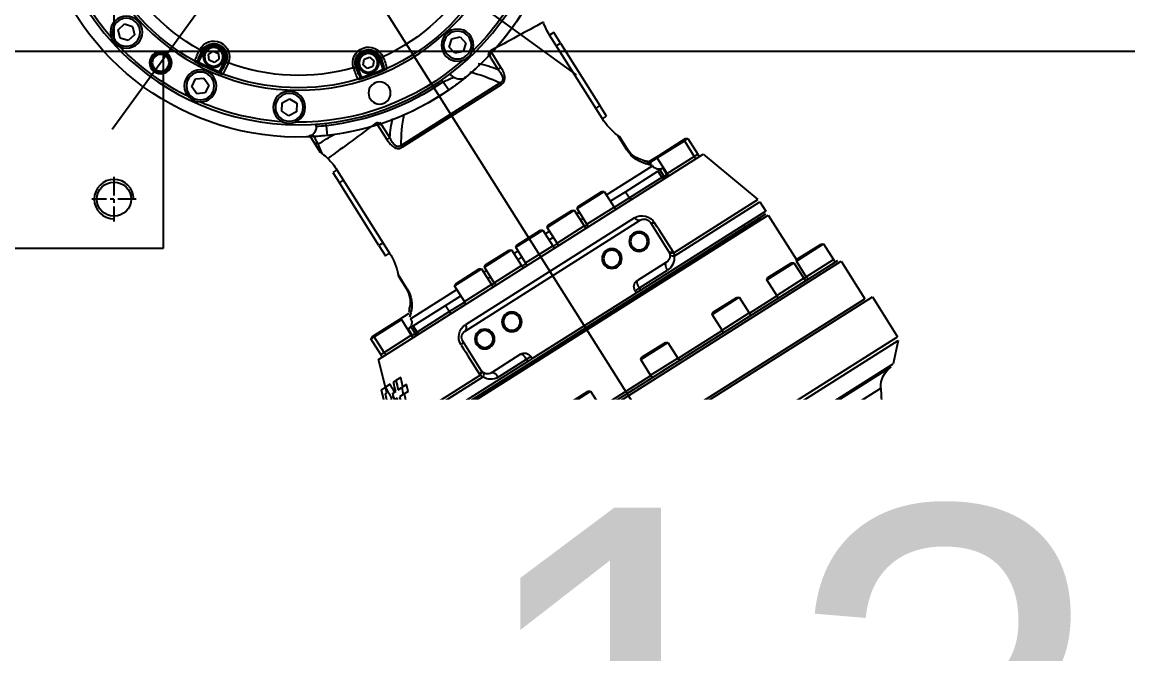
# Model space of a CAD drawing. Header units: millimetres. Extents: x 10462777 to 22643323, y 453826 to 1389191.
# Drawn here: x 11278246.5 to 11278694.8, y 584211.1 to 584467.2 of the extents above; entities that cross this region are included whole.
import ezdxf

# ---------------------------------------------------------------- set-up
doc = ezdxf.new("R2010")
doc.units = ezdxf.units.MM
doc.header["$LTSCALE"] = 200
doc.header["$MEASUREMENT"] = 0
doc.header["$PDMODE"] = 35
doc.header["$PDSIZE"] = -5
for name, pattern in [('CENTER', [2, 1.25, -0.25, 0.25, -0.25]), ('CENTER2', [1.125, 0.75, -0.125, 0.125, -0.125]), ('HIDDEN', [3.75, 2.5, -1.25]), ('PHANTOM', [2.5, 1.25, -0.25, 0.25, -0.25, 0.25, -0.25])]:
    doc.linetypes.add(name, pattern=pattern)
doc.layers.get('0').update_dxf_attribs({"linetype": 'CONTINUOUS'})
doc.layers.get('DEFPOINTS').update_dxf_attribs({"linetype": 'CONTINUOUS'})
for name, color, linetype in [('$DDT_AUDIT_GENERATED_(276)', 7, 'CONTINUOUS'), ('A290-7120-X219', 7, 'CONTINUOUS'), ('A290-7324-X541', 7, 'CONTINUOUS'), ('A290-7329-X402', 7, 'CONTINUOUS'), ('A290-7329-X501', 7, 'CONTINUOUS'), ('A290-7329-X511', 7, 'CONTINUOUS'), ('A290-7329-X512', 7, 'CONTINUOUS'), ('DV4_Default', 7, 'CONTINUOUS'), ('LIBRL_A6-BA-5X16', 7, 'CONTINUOUS'), ('LIBRL_A6-BA-8X35', 7, 'CONTINUOUS'), ('LIBRL_A97L-0001-', 7, 'CONTINUOUS')]:
    doc.layers.add(name, color=color, linetype=linetype)
doc.layers.add('LAYOUT', color=8, linetype='CONTINUOUS', lineweight=25)
doc.layers.add('외형선(ISO)', color=7, linetype='CONTINUOUS', lineweight=50)
doc.styles.get("Standard").update_dxf_attribs({"font": 'SYMBOL'})
doc.dimstyles.new('DS ROBOTEC', dxfattribs={"dimscale": 0, "dimtxt": 2.5, "dimasz": 2.5, "dimexe": 0.3, "dimexo": 0.3, "dimgap": 0.5, "dimtad": 1, "dimzin": 9, "dimdsep": 46, "dimtxsty": 'Standard', "dimblk": 'OPEN', "dimcen": 0, "dimclrd": 4, "dimclre": 4, "dimclrt": 110, "dimazin": 2, "dimtm": 1.5, "dimtfac": 1, "dimtmove": 0, "dimatfit": 3, "dimldrblk": 'OPEN', "dimfxl": 1, "dimtfill": 1, "dimtolj": 1, "dimlwd": -1, "dimlwe": -1, "dimarcsym": 0})

# ---------------------------------------------------------------- blocks, each defined once
blk = doc.blocks.new('A$C23234039')
at = {"layer": '$DDT_AUDIT_GENERATED_(276)', "color": 7, "linetype": 'Continuous', "ltscale": 25.4}
for centre, radius in [((0, 0), 102), ((0, 0), 88), ((-52.78, 78.99), 4.5), ((-95, 0), 4.5), ((-95, 0), 4), ((-95, 0), 3.4)]:
    blk.add_circle(centre, radius, dxfattribs=at)
for start, end in [(80.2124, 99.7876), (102.7124, 144.7876), (147.7124, 167.2876), (170.2124, 189.7876), (192.7124, 212.2876)]:
    blk.add_arc((0, 0), 101, start, end, dxfattribs=at)
at = {"layer": 'A290-7329-X511', "color": 7, "linetype": 'Continuous', "ltscale": 25.4}
for p, q in [((-34, 97.23), (-35.32, 101)), ((-30, 97.49), (-30, 99.66)), ((-34, 96.17), (-34, 97.23)), ((-76.27, 69.22), (-79.23, 71.91)), ((-76.27, 69.22), (-75.51, 68.58)), ((-78.84, 66.16), (-78.14, 65.56))]:
    blk.add_line(p, q, dxfattribs=at)
for centre, radius, start, end in [((-26, 99.66), 4, 104.6212, 180), ((0, 0), 107, 59.8524, 104.6212), ((0, 0), 107, 109.2747, 137.7744), ((-13.19, 67.59), 36.21, 117.6526, 125.0699), ((0, 0), 103, 109.2747, 137.7744), ((0, 0), 107, 137.7744, 142.2256), ((-57.87, 51.17), 25.78, 135.5507, 144.4493), ((0, 0), 107, 142.2256, 217.7744), ((-81.41, 63.09), 4, 50, 142.2256)]:
    blk.add_arc(centre, radius, start, end, dxfattribs=at)
blk.add_open_spline([(-35.32, 101), (-34.8, 101.18), (-34.29, 101.36), (-33.52, 101.61), (-33.27, 101.7), (-32.77, 101.86), (-32.52, 101.94), (-31.78, 102.17), (-31.3, 102.32), (-30.63, 102.52), (-30.41, 102.59), (-29.99, 102.71), (-29.78, 102.77), (-29.19, 102.94), (-28.83, 103.04), (-28.36, 103.17), (-28.21, 103.21), (-27.93, 103.29), (-27.81, 103.32), (-27.47, 103.41), (-27.3, 103.46), (-27.13, 103.5), (-27.08, 103.52), (-27.02, 103.53), (-27.01, 103.53), (-27.01, 103.53)], degree=3, knots=[0, 0, 0, 0, 0.125, 0.125, 0.1875, 0.1875, 0.25, 0.25, 0.375, 0.375, 0.4375, 0.4375, 0.5, 0.5, 0.625, 0.625, 0.6875, 0.6875, 0.75, 0.75, 0.875, 0.875, 0.9375, 0.9375, 1, 1, 1, 1], dxfattribs=at)
at = {"layer": 'A290-7329-X512', "color": 7, "linetype": 'Continuous', "ltscale": 25.4}
for p, q in [((-44.16, 74.66), (-44.41, 75.09)), ((-43.95, 74.08), (-43.7, 74.24)), ((-41.72, 70.74), (-43.95, 74.08)), ((-43.7, 74.24), (-41.47, 70.91)), ((-40.28, 71.77), (-40.15, 71.55)), ((-52.08, 69.37), (-52.38, 69.77)), ((-51.62, 68.95), (-51.87, 68.78)), ((-49.64, 65.45), (-51.87, 68.78)), ((-51.62, 68.95), (-49.39, 65.62)), ((-41.72, 70.74), (-41.47, 70.91)), ((-41.47, 70.91), (-41.09, 71.17)), ((-40.99, 71.02), (-41.09, 71.17)), ((-40.99, 71.02), (-40.15, 71.55)), ((-50.74, 64.47), (-50.89, 64.68)), ((-49.93, 65.05), (-50.74, 64.47)), ((-49.64, 65.45), (-50.03, 65.19)), ((-50.03, 65.19), (-49.93, 65.05)), ((-49.39, 65.62), (-49.64, 65.45)), ((-84.5, 21.69), (-84.01, 21.57)), ((-83.46, 21.31), (-83.4, 21.6)), ((-79.52, 20.52), (-83.46, 21.31)), ((-83.4, 21.6), (-79.47, 20.82)), ((-79.52, 20.52), (-79.47, 20.82)), ((-79.47, 20.82), (-79.38, 21.27)), ((-79.21, 21.23), (-79.38, 21.27)), ((-79.23, 22.26), (-78.98, 22.2)), ((-79.21, 21.23), (-78.98, 22.2)), ((-86.37, 12.3), (-85.87, 12.23)), ((-85.26, 12.25), (-85.32, 11.96)), ((-81.38, 11.18), (-85.32, 11.96)), ((-85.26, 12.25), (-81.32, 11.47)), ((-81.47, 9.71), (-81.72, 9.75)), ((-81.38, 11.18), (-81.47, 10.73)), ((-81.47, 10.73), (-81.3, 10.7)), ((-81.3, 10.7), (-81.47, 9.71)), ((-81.32, 11.47), (-81.38, 11.18))]:
    blk.add_line(p, q, dxfattribs=at)
for centre, radius, start, end in [((0, 0), 87.04, 82.8627, 119.6373), ((0, 0), 82.04, 83.2029, 119.2971), ((0, 0), 87.24, 120.6033, 126.8967), ((0, 0), 86.74, 120.6033, 126.8967), ((-34.41, 58.22), 19.62, 117.1698, 120.6723), ((-42.87, 74.8), 1.3, 186.3283, 213.7554), ((-42.87, 74.8), 0.998, 119.7084, 213.7845), ((-58.06, 60.87), 19.85, 31.2496, 42.3071), ((-49.52, -75.7), 151.49, 87.5489, 87.6703), ((-66.17, 56.32), 30.15, 30.8301, 39.8995), ((0, 0), 87.04, 127.8627, 164.6373), ((88.86, 16.79), 151.46, 159.8297, 159.9511), ((-26.73, 82.67), 30.12, 207.597, 216.6735), ((-40.62, 54.06), 19.62, 126.8277, 130.3302), ((-52.7, 68.23), 0.998, 33.7155, 127.7916), ((-52.7, 68.23), 1.3, 33.7859, 61.1304), ((-34.01, 76.94), 19.86, 205.1972, 216.2461), ((-45.56, 68.18), 6.37, 215.5903, 31.9097), ((-45.56, 68.18), 5.37, 215.5903, 31.9097), ((-45.56, 68.18), 4.91, 213.75, 33.75), ((-45.56, 68.18), 4.62, 213.75, 33.75), ((0, 0), 82.04, 128.2029, 164.2971), ((-65.49, 16.84), 19.62, 162.1698, 165.6723), ((-83.2, 22.58), 0.998, 164.7084, 258.7845), ((18.51, -88.54), 151.49, 132.5489, 132.6703), ((-86.61, -6.97), 30.15, 75.8301, 84.8995), ((0, 0), 87.24, 165.6033, 171.8967), ((0, 0), 86.74, 165.6033, 171.8967), ((-83.2, 22.58), 1.3, 231.3283, 258.7554), ((-84.09, 1.99), 19.85, 76.2496, 87.3071), ((-80.42, 16), 6.37, 260.5903, 76.9097), ((-80.42, 16), 4.91, 258.75, 78.75), ((-80.42, 16), 4.62, 258.75, 78.75), ((-80.42, 16), 5.37, 260.5903, 76.9097), ((0, 0), 87.04, 172.8627, 209.6373), ((-66.95, 9.51), 19.62, 171.8277, 175.3302), ((-85.51, 10.98), 0.998, 78.7155, 172.7916), ((50.96, 74.71), 151.46, 204.8297, 204.9511), ((-77.36, 39.56), 30.12, 252.597, 261.6735), ((-85.51, 10.98), 1.3, 78.7859, 106.1304), ((-78.45, 30.36), 19.86, 250.1972, 261.2461), ((0, 0), 82.04, 173.2029, 209.2971)]:
    blk.add_arc(centre, radius, start, end, dxfattribs=at)
for centre, major_axis, ratio, start_param, end_param in [((-90.67, -60.6), (134.82, 90.11), 0.745659, 0.789082, 0.791314), ((-42.55, 74.78), (-0.048, -0.999), 0.997882, 3.707811, 5.348415), ((-40.26, 71.72), (-0.83, -0.558), 0.050906, 4.708296, 6.230757), ((-52.81, 67.93), (0.941, -0.338), 0.997882, 0.934771, 2.575374), ((90.61, 60.58), (-134.76, -90.1), 0.745657, 5.491411, 5.493644), ((-50.86, 64.64), (0.833, 0.553), 0.050906, 0.052428, 1.574889), ((-82.97, 22.79), (0.672, -0.74), 0.997882, 3.707811, 5.348415), ((-21.26, -106.97), (31.61, 159.05), 0.745659, 0.789082, 0.791314), ((-79.18, 22.25), (-0.192, -0.981), 0.050906, 4.708296, 6.230757), ((-85.37, 10.69), (0.904, 0.427), 0.997882, 0.934771, 2.575374), ((21.29, 106.96), (-31.66, -159.04), 0.745659, 5.491871, 5.494104), ((-81.67, 9.75), (0.198, 0.98), 0.050906, 0.052428, 1.574889)]:
    blk.add_ellipse(centre, major_axis=major_axis, ratio=ratio, start_param=start_param, end_param=end_param, dxfattribs=at)
for points in [[(-43.36, 75.67), (-43.46, 75.61), (-43.55, 75.55), (-43.7, 75.4), (-43.77, 75.31), (-43.89, 75.13), (-43.94, 75.04), (-44.04, 74.85), (-44.09, 74.75), (-44.16, 74.66)], [(-52.08, 69.37), (-52.19, 69.34), (-52.3, 69.33), (-52.51, 69.31), (-52.62, 69.3), (-52.83, 69.26), (-52.93, 69.23), (-53.13, 69.14), (-53.23, 69.08), (-53.31, 69.02)], [(-84.17, 22.84), (-84.2, 22.74), (-84.21, 22.63), (-84.21, 22.41), (-84.2, 22.31), (-84.16, 22.09), (-84.13, 21.99), (-84.07, 21.78), (-84.04, 21.68), (-84.01, 21.57)], [(-85.87, 12.23), (-85.94, 12.13), (-86, 12.05), (-86.14, 11.88), (-86.21, 11.79), (-86.33, 11.62), (-86.38, 11.52), (-86.46, 11.32), (-86.49, 11.21), (-86.5, 11.11)]]:
    blk.add_open_spline(points, degree=3, knots=[0, 0, 0, 0, 0.25, 0.25, 0.5, 0.5, 0.75, 0.75, 1, 1, 1, 1], dxfattribs=at)
at = {"layer": 'DV4_Default', "color": 1, "linetype": 'CENTER2', "ltscale": 25.4}
for p, q in [((0, 139.31), (0, -136.44)), ((233.6, 0), (-128.46, 0))]:
    blk.add_line(p, q, dxfattribs=at)
at = {"layer": 'LIBRL_A6-BA-5X16', "color": 7, "linetype": 'Continuous', "ltscale": 25.4}
for p, q in [((-45.71, 70.48), (-47.63, 69.2)), ((-47.63, 69.2), (-47.48, 66.9)), ((-43.64, 69.46), (-45.71, 70.48)), ((-43.49, 67.16), (-43.64, 69.46)), ((-47.48, 66.9), (-45.41, 65.88)), ((-45.41, 65.88), (-43.49, 67.16)), ((-79.97, 18.26), (-82.16, 17.52)), ((-78.24, 16.74), (-79.97, 18.26)), ((-82.16, 17.52), (-82.61, 15.26)), ((-82.61, 15.26), (-80.87, 13.73)), ((-80.87, 13.73), (-78.69, 14.47)), ((-78.69, 14.47), (-78.24, 16.74))]:
    blk.add_line(p, q, dxfattribs=at)
for centre, radius in [((-45.56, 68.18), 4.25), ((-45.56, 68.18), 3.73), ((-80.42, 16), 4.25), ((-80.42, 16), 3.73)]:
    blk.add_circle(centre, radius, dxfattribs=at)
at = {"layer": 'LIBRL_A6-BA-8X35', "color": 7, "linetype": 'Continuous', "ltscale": 25.4}
for p, q in [((-19.21, 96.57), (-21.81, 94.29)), ((-21.81, 94.29), (-21.14, 90.89)), ((-15.93, 95.46), (-19.21, 96.57)), ((-15.25, 92.06), (-15.93, 95.46)), ((-21.14, 90.89), (-17.86, 89.78)), ((-17.86, 89.78), (-15.25, 92.06)), ((-81.87, 54.7), (-82.1, 51.25)), ((-78.76, 56.24), (-81.87, 54.7)), ((-75.88, 54.31), (-78.76, 56.24)), ((-76.11, 50.85), (-75.88, 54.31)), ((-82.1, 51.25), (-79.22, 49.32)), ((-79.22, 49.32), (-76.11, 50.85)), ((-94.29, 21.81), (-96.57, 19.21)), ((-96.57, 19.21), (-95.46, 15.93)), ((-90.89, 21.14), (-94.29, 21.81)), ((-89.78, 17.86), (-90.89, 21.14)), ((-95.46, 15.93), (-92.06, 15.25)), ((-92.06, 15.25), (-89.78, 17.86)), ((-95.46, -15.93), (-96.57, -19.21)), ((-92.06, -15.25), (-95.46, -15.93)), ((-89.78, -17.86), (-92.06, -15.25)), ((-90.89, -21.14), (-89.78, -17.86)), ((-96.57, -19.21), (-94.29, -21.81)), ((-94.29, -21.81), (-90.89, -21.14))]:
    blk.add_line(p, q, dxfattribs=at)
for centre, radius in [((-18.53, 93.17), 6.5), ((-18.53, 93.17), 5.63), ((-78.99, 52.78), 6.5), ((-78.99, 52.78), 5.63), ((-93.17, 18.53), 6.5), ((-93.17, 18.53), 5.63), ((-93.17, -18.53), 6.5), ((-93.17, -18.53), 5.63)]:
    blk.add_circle(centre, radius, dxfattribs=at)
blk = doc.blocks.new('A$C1F6A7A18')
at = {"layer": '$DDT_AUDIT_GENERATED_(276)', "color": 7, "linetype": 'Continuous', "ltscale": 25.4}
for p, q in [((-268.5, -102), (-268.5, 102)), ((-250.5, 102), (-268.5, 102)), ((-250.5, -102), (-250.5, 102)), ((-249.5, -101), (-249.5, 101)), ((-248.5, 85.49), (-248.5, 86.67)), ((-219, 87), (-240.61, 87)), ((-219, -87), (-219, 87)), ((-218, -86.42), (-218, 86.42)), ((-218.45, -84), (-218.45, 84)), ((-217, 76.5), (-218, 76.5)), ((-248.5, 59.28), (-248.5, 72.49)), ((-248.5, 25.03), (-248.5, 46.28)), ((-248.5, -12.03), (-248.5, 12.03)), ((-248.5, -46.28), (-248.5, -25.03)), ((-248.5, -72.49), (-248.5, -59.28)), ((-218, -76.5), (-217, -76.5)), ((-248.5, -86.67), (-248.5, -85.49)), ((-240.61, -87), (-219, -87)), ((-268.5, -102), (-250.5, -102))]:
    blk.add_line(p, q, dxfattribs=at)
at = {"layer": 'A290-7120-X219', "color": 7, "linetype": 'Continuous', "ltscale": 25.4}
for p, q in [((-326, 1.5), (-325.29, 1.5)), ((-313.73, 1.5), (-311.75, 1.5)), ((-311.75, -1.5), (-311.75, 1.5)), ((-311.75, 1.5), (-309.74, 1.5)), ((-309.74, -1.5), (-309.74, 1.5)), ((-309.74, 1.5), (-308.73, 1.5)), ((-325.29, -1.5), (-326, -1.5)), ((-313.73, -1.5), (-311.75, -1.5)), ((-311.75, -1.5), (-309.74, -1.5)), ((-309.74, -1.5), (-308.71, -1.5))]:
    blk.add_line(p, q, dxfattribs=at)
blk.add_circle((-318.5, 0), 5, dxfattribs=at)
for centre, radius, start, end in [((-326, 0), 1.5, 90, 270), ((-325.29, 6.5), 5, 270, 296.3033), ((-311.71, 6.5), 5, 243.6966, 270), ((-325.29, -6.5), 5, 63.6966, 90), ((-311.71, -6.5), 5, 90, 116.3034)]:
    blk.add_arc(centre, radius, start, end, dxfattribs=at)
at = {"layer": 'A290-7324-X541', "color": 7, "linetype": 'Continuous', "ltscale": 25.4}
for p, q in [((-150, 51), (-150, 53)), ((-150, 53), (-145, 53)), ((-115, 53), (-145, 53)), ((-145, 53), (-145, 51)), ((-115, 51), (-115, 53)), ((-115, 53), (-110, 53)), ((-110, 53), (-110, 51)), ((-150, -53), (-150, -51)), ((-145, -53), (-150, -53)), ((-145, -51), (-145, -53)), ((-145, -53), (-115, -53)), ((-115, -53), (-115, -51)), ((-110, -53), (-115, -53)), ((-110, -51), (-110, -53))]:
    blk.add_line(p, q, dxfattribs=at)
at = {"layer": 'A290-7329-X402', "color": 7, "linetype": 'Continuous', "ltscale": 25.4}
for p, q in [((-290.09, 104.41), (-296.93, 97.57)), ((-290.09, -104.41), (-290.09, 104.41)), ((-269.5, 105), (-288.67, 105)), ((-288.67, -105), (-288.67, 105)), ((-269.5, -105), (-269.5, 105)), ((-297.52, -96.26), (-297.52, 96.26)), ((-296.93, -97.57), (-296.93, 97.57)), ((-302.56, 88.13), (-327.61, 73.91)), ((-302.56, -88.13), (-302.56, 88.13)), ((-327.61, 4.12), (-327.61, 73.91)), ((-342.42, 70), (-492.5, 70)), ((-342.42, -70), (-342.42, 70)), ((-327.61, -73.91), (-327.61, -4.12)), ((-327.61, -73.91), (-302.56, -88.13)), ((-296.93, -97.57), (-290.09, -104.41)), ((-288.67, -105), (-269.5, -105))]:
    blk.add_line(p, q, dxfattribs=at)
for centre, radius, start, end in [((-307.5, 96.82), 10, 299.5778, 356.8), ((-342.42, 100), 30, 270, 299.5778), ((-318.5, 0), 10, 204.3287, 155.6713), ((-318.5, 0), 10, 155.6713, 204.3287), ((-307.5, -96.82), 10, 3.2, 60.4222)]:
    blk.add_arc(centre, radius, start, end, dxfattribs=at)
at = {"layer": 'A290-7329-X501', "color": 7, "linetype": 'Continuous', "ltscale": 25.4}
for p, q in [((-212.64, 87), (-217, 87)), ((-217, 87), (-217, 27.07)), ((-212.64, 45.81), (-212.64, 87)), ((-184, 77.81), (-211.39, 86.8)), ((-211.39, 46.46), (-211.39, 86.8)), ((-184, -77.81), (-184, 77.81)), ((-183, 59.67), (-183, 61)), ((-180, 61), (-183, 61)), ((-180, 59.67), (-183, 59.67)), ((-183, 59.67), (-183, 58.6)), ((-183, 58.6), (-183, 43.13)), ((-180, 58.6), (-183, 58.6)), ((-180, 61), (-180, 59.67)), ((-180, 59.67), (-180, 58.6)), ((-180, 43.13), (-180, 58.6)), ((-177, 35.87), (-177, 58)), ((-175.76, 57.03), (-176.66, 58)), ((-172.93, 55.93), (-173.83, 56.83)), ((-165.86, 52.63), (-165.86, 53)), ((-165.86, 53), (-159.8, 53)), ((-158.88, 52.63), (-165.86, 52.63)), ((-150, 51), (-110, 51)), ((-211.39, 46.46), (-210.94, 46.47)), ((-196, 45), (-210, 45)), ((-216, 27.07), (-216, 40.6)), ((-213, 42), (-213, 28)), ((-193, -42), (-193, 42)), ((-190.94, 40.56), (-190.94, -40.56)), ((-180, 43.13), (-183, 43.13)), ((-183, 43.13), (-183, 35.87)), ((-180, 35.87), (-180, 43.13)), ((-217, 27.07), (-217, 25)), ((-217, 27.07), (-216, 27.07)), ((-216, 27.07), (-216, 25)), ((-110.44, 27.35), (-103.44, 27.35)), ((-110.44, 25.94), (-110.44, 27.35)), ((-217, -25), (-217, 25)), ((-216, 25), (-217, 25)), ((-183, 22.87), (-183, 21.54)), ((-180, 21.54), (-180, 22.87)), ((-177, 21.54), (-177, 22.87)), ((-116.45, -23.76), (-116.45, 23.76)), ((-115.57, 23.71), (-115.57, -23.71)), ((-105.26, 25.94), (-110.44, 25.94)), ((-183, 8.54), (-183, 6.5)), ((-180, 6.5), (-180, 8.54)), ((-177, 6.5), (-177, 8.54)), ((-183, -6.5), (-183, -8.54)), ((-180, -8.54), (-180, -6.5)), ((-177, -8.54), (-177, -6.5)), ((-183, -21.54), (-183, -22.87)), ((-180, -22.87), (-180, -21.54)), ((-177, -22.87), (-177, -21.54)), ((-217, -25), (-217, -27.07)), ((-217, -25), (-216, -25)), ((-216, -27.07), (-216, -25)), ((-110.44, -25.94), (-105.26, -25.94)), ((-110.44, -25.94), (-110.44, -27.35)), ((-217, -27.07), (-217, -87)), ((-216, -27.07), (-217, -27.07)), ((-216, -40.6), (-216, -27.07)), ((-213, -28), (-213, -42)), ((-103.44, -27.35), (-110.44, -27.35)), ((-183, -35.87), (-183, -43.13)), ((-180, -43.13), (-180, -35.87)), ((-177, -58), (-177, -35.87)), ((-183, -43.13), (-183, -58.6)), ((-180, -43.13), (-183, -43.13)), ((-180, -58.6), (-180, -43.13)), ((-212.64, -45.81), (-212.64, -87)), ((-210.94, -46.47), (-211.39, -46.46)), ((-211.39, -86.8), (-211.39, -46.46)), ((-210, -45), (-196, -45)), ((-165.86, -53), (-165.86, -52.73)), ((-165.86, -52.73), (-159.13, -52.73)), ((-159.8, -53), (-165.86, -53)), ((-110, -51), (-150, -51)), ((-95.08, -53), (-100.2, -53)), ((-91.98, -53), (-95.08, -53)), ((-175.05, -56.74), (-176.24, -58)), ((-172.93, -55.93), (-174.12, -57.12)), ((-183, -58.6), (-180, -58.6)), ((-183, -58.6), (-183, -59.67)), ((-180, -59.67), (-183, -59.67)), ((-183, -61), (-183, -59.67)), ((-183, -61), (-180, -61)), ((-180, -58.6), (-180, -59.67)), ((-180, -59.67), (-180, -61)), ((-201.33, -74.61), (-198.67, -73.63)), ((-201.33, -74.61), (-201.33, -76.96)), ((-198.67, -73.63), (-198.67, -75.98)), ((-198.67, -75.42), (-195, -74.1)), ((-198.67, -77.72), (-198.67, -75.98)), ((-195, -74.1), (-195, -76.41)), ((-205, -77.69), (-201.33, -76.38)), ((-205, -77.69), (-205, -79.98)), ((-205, -79.98), (-205, -81.08)), ((-201.33, -76.96), (-201.33, -78.67)), ((-201.33, -79.79), (-201.33, -81.15)), ((-200.01, -80.68), (-200.01, -81.66)), ((-198.67, -80.22), (-198.67, -78.85)), ((-195, -77.55), (-195, -76.41)), ((-195, -81.42), (-184, -77.81)), ((-195, -79.24), (-195, -81.4)), ((-211.39, -86.8), (-205.29, -84.8)), ((-205.29, -84.5), (-205.29, -86.61)), ((-205.01, -82.6), (-205.01, -84.76)), ((-205.01, -84.76), (-202.67, -83.98)), ((-202.67, -83.98), (-202.67, -84.66)), ((-201.69, -84.34), (-201.69, -84.84)), ((-201.69, -84.84), (-200.85, -84.56)), ((-200.85, -84.92), (-201.69, -85.19)), ((-201.61, -85.59), (-195, -83.42)), ((-195, -83.51), (-201.44, -85.63)), ((-200.85, -84.06), (-200.85, -84.56)), ((-200.85, -84.56), (-200.85, -84.92)), ((-197.33, -82.18), (-195, -81.4)), ((-197.33, -82.89), (-197.33, -82.18)), ((-195, -81.31), (-195, -83.42)), ((-195, -83.42), (-195, -83.51)), ((-217, -87), (-212.64, -87)), ((-202.85, -86.09), (-201.1, -85.52)), ((-201.61, -85.18), (-201.61, -85.59)), ((-201.1, -85.51), (-201.1, -85.52))]:
    blk.add_line(p, q, dxfattribs=at)
for centre, radius in [((-200, 37), 4), ((-200, 37), 3.4), ((-200, 24), 4), ((-200, 24), 3.4), ((-200, -24), 4), ((-200, -24), 3.4), ((-200, -37), 4), ((-200, -37), 3.4)]:
    blk.add_circle(centre, radius, dxfattribs=at)
for centre, radius, start, end in [((-182.97, 59.63), 1.03, 177.9534, 268.3981), ((-177, 61), 3, 180, 270), ((-176.66, 54), 4, 45, 80.3517), ((-165.77, 66.16), 13.53, 222.4141, 269.6177), ((-165.86, 63), 10, 225, 270), ((-150, 76), 25, 246.9261, 249.1982), ((-150, 76), 25, 249.1982, 270), ((-110, 76), 25, 270, 283.5687), ((952.39, 112.73), 1058.29, 183.306, 184.62727), ((-210.21, 40.56), 5.79, 114.781, 179.5602), ((-210, 42), 3, 90, 180), ((-210.59, 43.39), 3.17, 104.6665, 130.2703), ((-196.88, 40.44), 5.95, 1.1085, 90.518), ((-196, 42), 3, 0, 90), ((-216, 28), 3, 270, 0), ((-149.9, -31.18), 64.75, 46.3735, 57.9721), ((-146.47, -21.68), 59.71, 44.9054, 52.8824), ((-109.01, 44.21), 18.66, 281.6029, 289.6021), ((-104.83, 41.99), 16.06, 268.4666, 276.8644), ((-149.91, 31.18), 64.75, 302.0282, 313.169), ((-146.47, 21.68), 59.71, 307.1176, 314.7036), ((-216, -28), 3, 0, 90), ((-104.83, -41.99), 16.06, 83.1992, 91.5334), ((-109.01, -44.21), 18.66, 70.3253, 78.3971), ((952.38, -112.73), 1058.27, 175.37272, 176.69401), ((-210.21, -40.55), 5.79, 180.4614, 245.1974), ((-210, -42), 3, 180, 270), ((-196.88, -40.44), 5.95, 269.4904, 358.883), ((-196, -42), 3, 270, 0), ((-760.82, -62.69), 663.78, 0.93725, 1.61279), ((-210.59, -43.39), 3.17, 229.7267, 255.3365), ((-165.8, -65.39), 12.67, 90.2682, 136.9238), ((-165.86, -63), 10, 90, 135), ((-150, -76), 25, 111.423, 113.0739), ((-150, -76), 25, 90, 111.423), ((-110, -76), 25, 76.4313, 90), ((-110, -76), 25, 69.5589, 76.4313), ((-103.83, -26.54), 26.16, 275.6155, 284.8263), ((-110, -76), 25, 66.9261, 69.5589), ((-123.89, 1121.77), 1173.9, 271.3062, 271.51946), ((-177, -61), 3, 90, 180), ((-182.97, -59.63), 1.03, 91.6019, 182.0466)]:
    blk.add_arc(centre, radius, start, end, dxfattribs=at)
for centre, major_axis, ratio, start_param, end_param in [((-183, 60.65), (1, 0), 0.978148, 3.141593, 4.712389), ((-175.76, 53.1), (-2.83, -2.83), 0.967491, 3.141593, 3.943512), ((-212.64, 47.39), (-1.32, 2.69), 0.262875, 2.063319, 3.141593), ((-210.46, 47.98), (-0.23, 2.99), 0.399344, 2.075227, 3.141593), ((-210, 48), (0, 3), 0.362344, 2.105487, 3.141593), ((-196, 48), (0, 3), 0.36962, 2.137845, 3.141593), ((-216, 42), (-3, 0), 0.466667, 1.570796, 3.141593), ((-190, 42), (3, 0), 0.506399, 3.141593, 4.395333), ((-183, 43.84), (1, 0), 0.707107, 3.141593, 4.712389), ((-216, 28), (-3, 0), 0.311111, 1.570796, 3.141593), ((-116.45, 22.53), (3, 0), 0.409724, 1.270625, 1.570796), ((-116.45, -22.53), (3, 0), 0.409724, 4.712389, 5.01256), ((-216, -28), (-3, 0), 0.311111, 3.141593, 4.712389), ((-216, -42), (-3, 0), 0.466667, 3.141593, 4.712389), ((-212.64, -47.39), (-1.32, -2.69), 0.262875, 3.141593, 4.219866), ((-190, -42), (3, 0), 0.506399, 1.887852, 3.141593), ((-183, -43.84), (-1, 0), 0.707107, 4.712389, 6.283185), ((-210.46, -47.98), (-0.23, -2.99), 0.399344, 3.141593, 4.207958), ((-210, -48), (0, -3), 0.362344, 3.141593, 4.177698), ((-196, -48), (0, -3), 0.36962, 3.141593, 4.14534), ((-95.08, -50), (0, -3), 0.86559, 5.367934, 6.283185), ((-175.05, -53.81), (2.12, -2.12), 0.957992, 5.476336, 6.283185), ((-183, -60.65), (-1, 0), 0.978148, 4.712389, 6.283185), ((-249.6, 0), (0, -94.73), 0.961416, 0.511618, 0.557346), ((-200.8, 0), (0, -79.46), 0.961416, 0.027901, 0.075913), ((-250.24, 0), (0, -96.94), 0.961416, 0.506697, 0.569192), ((-201.44, 0), (0, -81.67), 0.961416, 0.01823, 0.082013)]:
    blk.add_ellipse(centre, major_axis=major_axis, ratio=ratio, start_param=start_param, end_param=end_param, dxfattribs=at)
for points in [[(-210.94, 46.47), (-206.26, 46.45), (-201.6, 46.42), (-196.94, 46.39)], [(-196.94, -46.39), (-201.6, -46.42), (-206.26, -46.45), (-210.94, -46.47)], [(-198.67, -75.98), (-199.56, -76.31), (-200.45, -76.63), (-201.33, -76.96)], [(-201.33, -78.67), (-202.56, -79.11), (-203.78, -79.54), (-205, -79.98)], [(-205, -81.08), (-203.78, -80.65), (-202.56, -80.22), (-201.33, -79.79)], [(-201.33, -81.15), (-200.45, -80.84), (-199.56, -80.53), (-198.67, -80.22)], [(-195, -76.41), (-196.22, -76.84), (-197.44, -77.28), (-198.67, -77.72)], [(-198.67, -78.85), (-197.44, -78.42), (-196.22, -77.98), (-195, -77.55)], [(-205.02, -84.22), (-205.2, -84.35), (-205.29, -84.44), (-205.29, -84.5)]]:
    blk.add_open_spline(points, degree=3, dxfattribs=at)
for points, knots in [([(-116.45, 23.76), (-116.45, 24.08), (-116.42, 24.38), (-116.29, 24.83), (-116.23, 24.98), (-116.1, 25.26), (-116.02, 25.39), (-115.74, 25.77), (-115.51, 26), (-114.99, 26.39), (-114.7, 26.55), (-114.09, 26.82), (-113.77, 26.92), (-113.12, 27.1), (-112.79, 27.16), (-111.79, 27.31), (-111.12, 27.35), (-110.44, 27.35)], [0, 0, 0, 0, 0.125, 0.125, 0.1875, 0.1875, 0.25, 0.25, 0.375, 0.375, 0.5, 0.5, 0.625, 0.625, 0.75, 0.75, 1, 1, 1, 1]), ([(-105.26, 25.94), (-104.99, 26.01), (-104.72, 26.08), (-104.19, 26.24), (-103.93, 26.33), (-103.42, 26.52), (-103.16, 26.63), (-102.81, 26.84), (-102.69, 26.92), (-102.55, 27.06), (-102.51, 27.11), (-102.45, 27.23), (-102.44, 27.29), (-102.45, 27.35)], [0, 0, 0, 0, 0.25, 0.25, 0.5, 0.5, 0.75, 0.75, 0.875, 0.875, 0.9375, 0.9375, 1, 1, 1, 1]), ([(-110.44, 25.94), (-110.99, 26.01), (-111.55, 26.05), (-112.38, 26.05), (-112.66, 26.04), (-113.22, 26), (-113.5, 25.96), (-114.04, 25.84), (-114.3, 25.75), (-114.79, 25.52), (-115.02, 25.36), (-115.28, 25.07), (-115.36, 24.96), (-115.47, 24.73), (-115.52, 24.61), (-115.6, 24.23), (-115.6, 23.97), (-115.57, 23.71)], [0, 0, 0, 0, 0.25, 0.25, 0.375, 0.375, 0.5, 0.5, 0.625, 0.625, 0.75, 0.75, 0.8125, 0.8125, 0.875, 0.875, 1, 1, 1, 1]), ([(-110.44, -27.35), (-111.11, -27.35), (-111.79, -27.31), (-112.79, -27.16), (-113.12, -27.1), (-113.77, -26.92), (-114.09, -26.82), (-114.7, -26.55), (-114.99, -26.39), (-115.38, -26.1), (-115.5, -25.99), (-115.73, -25.77), (-115.83, -25.64), (-116.02, -25.39), (-116.1, -25.26), (-116.23, -24.98), (-116.29, -24.83), (-116.42, -24.38), (-116.45, -24.08), (-116.45, -23.76)], [0, 0, 0, 0, 0.25, 0.25, 0.375, 0.375, 0.5, 0.5, 0.625, 0.625, 0.6875, 0.6875, 0.75, 0.75, 0.8125, 0.8125, 0.875, 0.875, 1, 1, 1, 1]), ([(-115.57, -23.71), (-115.58, -23.84), (-115.59, -23.97), (-115.59, -24.23), (-115.57, -24.36), (-115.52, -24.61), (-115.47, -24.73), (-115.35, -24.96), (-115.28, -25.07), (-115.1, -25.27), (-115, -25.36), (-114.78, -25.51), (-114.67, -25.58), (-114.42, -25.7), (-114.29, -25.75), (-114.03, -25.83), (-113.9, -25.87), (-113.49, -25.96), (-113.22, -26), (-112.66, -26.04), (-112.38, -26.05), (-111.55, -26.05), (-110.99, -26.01), (-110.44, -25.94)], [0, 0, 0, 0, 0.0625, 0.0625, 0.125, 0.125, 0.1875, 0.1875, 0.25, 0.25, 0.3125, 0.3125, 0.375, 0.375, 0.4375, 0.4375, 0.5, 0.5, 0.625, 0.625, 0.75, 0.75, 1, 1, 1, 1]), ([(-102.45, -27.35), (-102.44, -27.29), (-102.45, -27.23), (-102.51, -27.11), (-102.55, -27.06), (-102.7, -26.92), (-102.81, -26.84), (-103.16, -26.63), (-103.42, -26.52), (-103.94, -26.33), (-104.2, -26.24), (-104.72, -26.08), (-104.99, -26.01), (-105.26, -25.94)], [0, 0, 0, 0, 0.0625, 0.0625, 0.125, 0.125, 0.25, 0.25, 0.5, 0.5, 0.75, 0.75, 1, 1, 1, 1]), ([(-201.44, -85.63), (-202.03, -85.82), (-202.6, -86), (-203.58, -86.31), (-203.99, -86.43), (-204.95, -86.68), (-205.26, -86.72), (-205.31, -86.54), (-205.06, -86.33), (-204.17, -85.84), (-203.78, -85.66), (-202.84, -85.25), (-202.28, -85.04), (-201.69, -84.84)], [0, 0, 0, 0, 0.125, 0.125, 0.25, 0.25, 0.5, 0.5, 0.75, 0.75, 0.875, 0.875, 1, 1, 1, 1]), ([(-202.67, -84.66), (-202.47, -84.6), (-202.27, -84.53), (-202.07, -84.46), (-200.49, -83.94), (-198.91, -83.41), (-197.33, -82.89)], [0, 0, 0, 0, 0.113095, 0.113095, 0.113095, 1, 1, 1, 1]), ([(-201.69, -85.19), (-202.26, -85.38), (-202.73, -85.58), (-203.29, -85.87), (-203.41, -85.96), (-203.39, -86.05), (-203.26, -86.05), (-202.67, -85.92), (-202.17, -85.77), (-201.61, -85.59)], [0, 0, 0, 0, 0.25, 0.25, 0.5, 0.5, 0.75, 0.75, 1, 1, 1, 1])]:
    blk.add_open_spline(points, degree=3, knots=knots, dxfattribs=at)
at = {"layer": 'A290-7329-X511', "color": 7, "linetype": 'Continuous', "ltscale": 25.4}
blk.add_arc((0, 0), 107, 142.2256, 217.7744, dxfattribs=at)
at = {"layer": 'DV4_Default', "color": 1, "linetype": 'CENTER2', "ltscale": 25.4}
blk.add_line((-1409.93, 0), (54.05, 0), dxfattribs=at)
at = {"layer": 'LIBRL_A6-BA-8X35', "color": 7, "linetype": 'Continuous', "ltscale": 25.4}
for p, q in [((-240.8, 99.67), (-248.3, 99.67)), ((-248.3, 86.67), (-248.3, 99.67)), ((-240.8, 86.67), (-240.8, 99.67)), ((-240.3, 98.81), (-240.8, 99.67)), ((-240.3, 87.54), (-240.3, 98.81)), ((-248.3, 86.67), (-240.8, 86.67)), ((-240.8, 85.49), (-248.3, 85.49)), ((-248.3, 72.49), (-248.3, 85.49)), ((-240.8, 86.67), (-240.3, 87.54)), ((-240.8, 72.49), (-240.8, 85.49)), ((-240.3, 84.62), (-240.8, 85.49)), ((-240.3, 73.36), (-240.3, 84.62)), ((-248.3, 72.49), (-240.8, 72.49)), ((-240.8, 72.49), (-240.3, 73.36)), ((-182.8, 74.35), (-182.8, 76)), ((-175.3, 76), (-182.8, 76)), ((-175.3, 74.35), (-182.8, 74.35)), ((-182.8, 61.35), (-182.8, 74.35)), ((-174.8, 75.13), (-175.3, 76)), ((-175.3, 74.35), (-175.3, 76)), ((-175.3, 61.35), (-175.3, 74.35)), ((-174.8, 73.49), (-175.3, 74.35)), ((-174.8, 73.49), (-174.8, 75.13)), ((-174.8, 62.22), (-174.8, 73.49)), ((-240.8, 59.28), (-248.3, 59.28)), ((-248.3, 46.28), (-248.3, 59.28)), ((-240.3, 58.41), (-240.8, 59.28)), ((-240.8, 46.28), (-240.8, 59.28)), ((-240.3, 47.15), (-240.3, 58.41)), ((-182.8, 61), (-182.8, 61.35)), ((-182.8, 61.35), (-175.3, 61.35)), ((-175.3, 61.35), (-174.8, 62.22)), ((-175.3, 57.76), (-175.3, 61.35)), ((-174.8, 57.54), (-174.8, 62.22)), ((-248.3, 46.28), (-240.8, 46.28)), ((-240.8, 46.28), (-240.3, 47.15)), ((-175.3, 35.87), (-182.8, 35.87)), ((-182.8, 22.87), (-182.8, 35.87)), ((-174.8, 35.01), (-175.3, 35.87)), ((-175.3, 22.87), (-175.3, 35.87)), ((-174.8, 23.74), (-174.8, 35.01)), ((-240.8, 25.03), (-248.3, 25.03)), ((-248.3, 12.03), (-248.3, 25.03)), ((-240.8, 12.03), (-240.8, 25.03)), ((-240.3, 24.17), (-240.8, 25.03)), ((-240.3, 12.9), (-240.3, 24.17)), ((-182.8, 22.87), (-175.3, 22.87)), ((-175.3, 22.87), (-174.8, 23.74)), ((-175.3, 21.54), (-182.8, 21.54)), ((-182.8, 8.54), (-182.8, 21.54)), ((-174.8, 20.68), (-175.3, 21.54)), ((-175.3, 8.54), (-175.3, 21.54)), ((-174.8, 9.41), (-174.8, 20.68)), ((-248.3, 12.03), (-240.8, 12.03)), ((-240.8, 12.03), (-240.3, 12.9)), ((-175.3, 8.54), (-174.8, 9.41)), ((-182.8, 8.54), (-175.3, 8.54)), ((-175.3, 6.5), (-182.8, 6.5)), ((-182.8, -6.5), (-182.8, 6.5)), ((-174.8, 5.63), (-175.3, 6.5)), ((-175.3, -6.5), (-175.3, 6.5)), ((-174.8, -5.63), (-174.8, 5.63)), ((-182.8, -6.5), (-175.3, -6.5)), ((-175.3, -8.54), (-182.8, -8.54)), ((-182.8, -21.54), (-182.8, -8.54)), ((-175.3, -6.5), (-174.8, -5.63)), ((-174.8, -9.41), (-175.3, -8.54)), ((-175.3, -21.54), (-175.3, -8.54)), ((-240.8, -12.03), (-248.3, -12.03)), ((-248.3, -25.03), (-248.3, -12.03)), ((-240.3, -12.9), (-240.8, -12.03)), ((-240.8, -25.03), (-240.8, -12.03)), ((-240.3, -24.17), (-240.3, -12.9)), ((-174.8, -20.68), (-174.8, -9.41)), ((-182.8, -21.54), (-175.3, -21.54)), ((-175.3, -21.54), (-174.8, -20.68)), ((-248.3, -25.03), (-240.8, -25.03)), ((-240.8, -25.03), (-240.3, -24.17)), ((-175.3, -22.87), (-182.8, -22.87)), ((-182.8, -35.87), (-182.8, -22.87)), ((-174.8, -23.74), (-175.3, -22.87)), ((-175.3, -35.87), (-175.3, -22.87)), ((-174.8, -35.01), (-174.8, -23.74)), ((-175.3, -35.87), (-174.8, -35.01)), ((-182.8, -35.87), (-175.3, -35.87)), ((-240.8, -46.28), (-248.3, -46.28)), ((-248.3, -59.28), (-248.3, -46.28)), ((-240.8, -59.28), (-240.8, -46.28)), ((-240.3, -47.15), (-240.8, -46.28)), ((-240.3, -58.41), (-240.3, -47.15)), ((-174.8, -62.22), (-174.8, -57.35)), ((-248.3, -59.28), (-240.8, -59.28)), ((-240.8, -59.28), (-240.3, -58.41)), ((-182.8, -61.35), (-182.8, -61)), ((-175.3, -61.35), (-182.8, -61.35)), ((-182.8, -74.35), (-182.8, -61.35)), ((-175.3, -74.35), (-175.3, -61.35)), ((-174.8, -62.22), (-175.3, -61.35)), ((-174.8, -73.49), (-174.8, -62.22)), ((-175.3, -76), (-175.3, -63)), ((-240.8, -72.49), (-248.3, -72.49)), ((-248.3, -85.49), (-248.3, -72.49)), ((-240.3, -73.36), (-240.8, -72.49)), ((-240.8, -85.49), (-240.8, -72.49)), ((-240.3, -84.62), (-240.3, -73.36)), ((-182.8, -74.35), (-175.3, -74.35)), ((-182.8, -76), (-182.8, -74.35)), ((-182.8, -76), (-175.3, -76)), ((-175.3, -74.35), (-174.8, -73.49)), ((-175.3, -76), (-174.8, -75.13)), ((-174.8, -75.13), (-174.8, -73.49)), ((-240.8, -85.49), (-240.3, -84.62)), ((-248.3, -85.49), (-240.8, -85.49)), ((-240.8, -86.67), (-248.3, -86.67)), ((-248.3, -99.67), (-248.3, -86.67)), ((-240.3, -87.54), (-240.8, -86.67)), ((-240.8, -99.67), (-240.8, -86.67)), ((-240.3, -98.81), (-240.3, -87.54)), ((-248.3, -99.67), (-240.8, -99.67)), ((-240.8, -99.67), (-240.3, -98.81))]:
    blk.add_line(p, q, dxfattribs=at)
at = {"layer": 'LIBRL_A97L-0001-', "color": 7, "linetype": 'Continuous', "ltscale": 25.4}
for p, q in [((-248.3, 99.67), (-249.5, 99.67)), ((-249.5, 98.52), (-249.5, 99.67)), ((-248.3, 86.67), (-248.3, 99.67)), ((-249.5, 86.67), (-248.3, 86.67)), ((-248.3, 85.49), (-249.5, 85.49)), ((-249.5, 82.52), (-249.5, 85.49)), ((-248.3, 72.49), (-248.3, 85.49)), ((-249.5, 72.49), (-248.3, 72.49)), ((-182.8, 76), (-184, 76)), ((-182.8, 74.35), (-184, 74.35)), ((-182.8, 74.35), (-182.8, 76)), ((-182.8, 61.35), (-182.8, 74.35)), ((-248.3, 59.28), (-249.5, 59.28)), ((-248.3, 46.28), (-248.3, 59.28)), ((-184, 61.35), (-182.8, 61.35)), ((-182.8, 61), (-182.8, 61.35)), ((-249.5, 53.95), (-249.5, 58.24)), ((-249.5, 46.28), (-248.3, 46.28)), ((-182.8, 35.87), (-184, 35.87)), ((-182.8, 22.87), (-182.8, 35.87)), ((-248.3, 25.03), (-249.5, 25.03)), ((-248.3, 12.03), (-248.3, 25.03)), ((-184, 22.87), (-182.8, 22.87)), ((-249.5, 17.17), (-249.5, 22.23)), ((-182.8, 21.54), (-184, 21.54)), ((-182.8, 8.54), (-182.8, 21.54)), ((-249.5, 12.03), (-248.3, 12.03)), ((-184, 8.54), (-182.8, 8.54)), ((-182.8, 6.5), (-184, 6.5)), ((-182.8, -6.5), (-182.8, 6.5)), ((-184, -6.5), (-182.8, -6.5)), ((-182.8, -8.54), (-184, -8.54)), ((-182.8, -21.54), (-182.8, -8.54)), ((-248.3, -12.03), (-249.5, -12.03)), ((-248.3, -25.03), (-248.3, -12.03)), ((-249.5, -22.23), (-249.5, -17.17)), ((-184, -21.54), (-182.8, -21.54)), ((-249.5, -25.03), (-248.3, -25.03)), ((-182.8, -22.87), (-184, -22.87)), ((-182.8, -35.87), (-182.8, -22.87)), ((-184, -35.87), (-182.8, -35.87)), ((-248.3, -46.28), (-249.5, -46.28)), ((-248.3, -59.28), (-248.3, -46.28)), ((-249.5, -58.24), (-249.5, -53.95)), ((-249.5, -59.28), (-248.3, -59.28)), ((-182.8, -61.35), (-184, -61.35)), ((-182.8, -61.35), (-182.8, -61)), ((-182.8, -74.35), (-182.8, -61.35)), ((-248.3, -72.49), (-249.5, -72.49)), ((-248.3, -85.49), (-248.3, -72.49)), ((-184, -74.35), (-182.8, -74.35)), ((-184, -76), (-182.8, -76)), ((-182.8, -76), (-182.8, -74.35)), ((-249.5, -85.49), (-249.5, -82.52)), ((-249.5, -85.49), (-248.3, -85.49)), ((-248.3, -86.67), (-249.5, -86.67)), ((-248.3, -99.67), (-248.3, -86.67)), ((-249.5, -99.67), (-249.5, -98.52)), ((-249.5, -99.67), (-248.3, -99.67))]:
    blk.add_line(p, q, dxfattribs=at)
blk = doc.blocks.new('A$C7DA30AB0')
at = {"layer": 'LAYOUT', "color": 6, "linetype": 'PHANTOM'}
blk.add_circle((3030.45, 3025.99, 0), 2693.02, dxfattribs=at)
blk = doc.blocks.new('A$C6F7E1649')
at = {"color": 1, "linetype": 'CENTER', "ltscale": 0.03}
for p, q in [((1740, 189, 0), (1740, 171, 0)), ((1731, 180, 0), (1749, 180, 0))]:
    blk.add_line(p, q, dxfattribs=at)
at = {"color": 2, "linetype": 'HIDDEN', "lineweight": -3, "ltscale": 0.02}
blk.add_line((540, 180, 0), (1680, 180, 0), dxfattribs=at)
at = {"color": 3, "ltscale": 0.03}
blk.add_arc((1740, 180, 0), 8, 90, 0, dxfattribs=at)
at = {"layer": '외형선(ISO)', "lineweight": -3}
for p, q in [((1680, 80, 0), (1680, 1150, 0)), ((1680, 200, 0), (1760, 200, 0)), ((1760, 200, 0), (1760, 60, 0))]:
    blk.add_line(p, q, dxfattribs=at)
blk.add_circle((1740, 180, 0), 6.918, dxfattribs=at)
blk = doc.blocks.new('_OPEN')
at = {"color": 0, "linetype": 'ByBlock'}
for p, q in [((-1, 0.1667), (0, 0)), ((0, 0), (-1, -0.1667)), ((0, 0), (-1, 0))]:
    blk.add_line(p, q, dxfattribs=at)
blk = doc.blocks.new('*D254')
at = {"color": 4, "linetype": 'ByBlock', "ltscale": 10, "transparency": 16777216}
for p, q in [((11279385.58, 584440.5), (11279385.58, 584001.41)), ((11279253.74, 584434.42), (11279253.74, 584001.41)), ((11279078.74, 584022.41), (11278377.94, 584022.41)), ((11279385.58, 584022.41), (11279253.74, 584022.41)), ((11279560.58, 584022.41), (11279735.58, 584022.41))]:
    blk.add_line(p, q, dxfattribs=at)
at = {"layer": 'DEFPOINTS', "color": 0, "ltscale": 10, "transparency": 16777216}
for p in [(11279385.58, 584461.5), (11279253.74, 584455.42, 0), (11279253.74, 584022.41)]:
    blk.add_point(p, dxfattribs=at)
at = {"color": 4, "ltscale": 10, "transparency": 16777216, "xscale": 175, "yscale": 175, "zscale": 175}
blk.add_blockref('_OPEN', (11279253.74, 584022.41), dxfattribs=at)
at = {"color": 4, "ltscale": 10, "transparency": 16777216, "xscale": 175, "yscale": 175, "zscale": 175, "rotation": 180}
blk.add_blockref('_OPEN', (11279385.58, 584022.41), dxfattribs=at)
at = {"color": 110, "ltscale": 10, "transparency": 16777216, "insert": (11278621.24, 584181.67), "char_height": 175, "attachment_point": 5, "bg_fill": 3, "box_fill_scale": 1.25, "bg_fill_color": 256, "bg_fill_true_color": 13158600, "bg_fill_transparency": 0}
blk.add_mtext('\\A1;132', dxfattribs=at)

msp = doc.modelspace()

# ---------------------------------------------------------------- block references
at = {"ltscale": 10}
msp.add_blockref('A$C7DA30AB0', (11276684.40366, 580408.4363, 0), dxfattribs=at)
at = {"xscale": -1}
for name, rotation in [('A$C23234039', 234.0197643096056), ('A$C1F6A7A18', 302.2848237538398)]:
    msp.add_blockref(name, (11278358.49284, 584527.58293, 8.6), dxfattribs=dict(at, rotation=rotation))

# ---------------------------------------------------------------- next in the draw order: block references
at = {"ltscale": 10, "rotation": 270}
msp.add_blockref('A$C6F7E1649', (11278103.73988, 586135.42309, 0), dxfattribs=at)

# ---------------------------------------------------------------- next in the draw order: dimensions: what is measured, and where the dimension line sits
at = {"ltscale": 10}
dim = msp.add_linear_dim(base=(11279253.73985, 584022.40798, 0), p1=(11279385.57571, 584461.49605, 0), p2=(11279253.73985, 584455.42308, 0), dimstyle='DS ROBOTEC', override={"dimscale": 70, "dimgap": 1, "dimdec": 0, "dimarcsym": 1}, dxfattribs=at)
dim.commit()
dim.dimension.update_dxf_attribs({"geometry": '*D254', "text_midpoint": (11278621.23985, 584022.40798, 0), "dimtype": 160})

doc.saveas('drawing.dxf')
